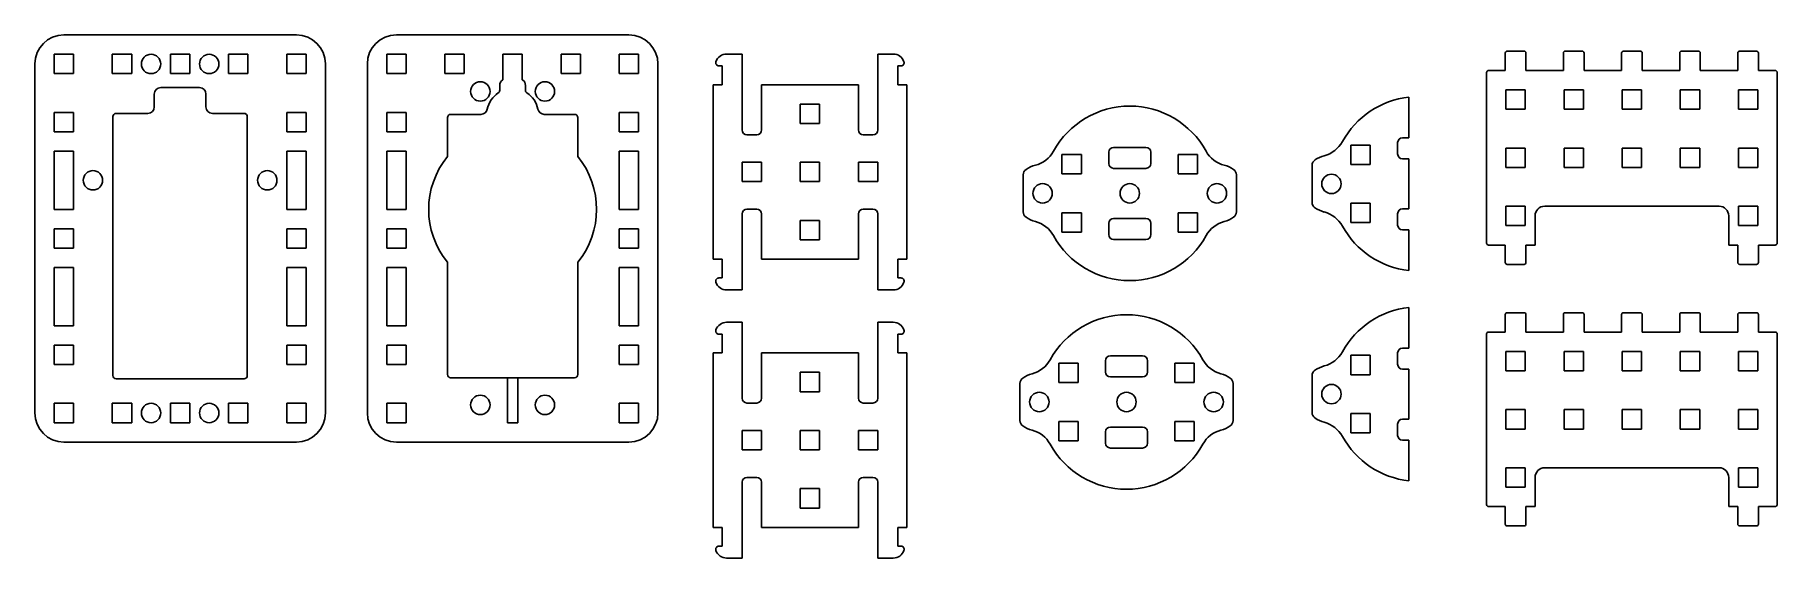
# Model space of a CAD drawing. Header units: millimetres. Extents: x 14 to 284, y 217 to 298.
import ezdxf

# ---------------------------------------------------------------- set-up
doc = ezdxf.new("R2010")
doc.units = ezdxf.units.MM
doc.layers.add('Default', color=7, linetype='Continuous')

# ---------------------------------------------------------------- blocks, each defined once
blk = doc.blocks.new('SE')
at = {"layer": 'Default', "color": 7, "linetype": 'Continuous'}
for p, q in [((17.19, 240.53), (17.19, 237.53)), ((20.19, 240.53), (17.19, 240.53)), ((20.19, 237.53), (20.19, 240.53)), ((17.19, 237.53), (20.19, 237.53))]:
    blk.add_line(p, q, dxfattribs=at)
blk = doc.blocks.new('SE1')
at = {"layer": 'Default', "color": 7, "linetype": 'Continuous'}
for p, q in [((17.19, 249.53), (17.19, 246.53)), ((20.19, 249.53), (17.19, 249.53)), ((20.19, 246.53), (20.19, 249.53)), ((17.19, 246.53), (20.19, 246.53))]:
    blk.add_line(p, q, dxfattribs=at)
blk = doc.blocks.new('SE2')
at = {"layer": 'Default', "color": 7, "linetype": 'Continuous'}
for p, q in [((17.19, 294.53), (17.19, 291.53)), ((20.19, 294.53), (17.19, 294.53)), ((20.19, 291.53), (20.19, 294.53)), ((17.19, 291.53), (20.19, 291.53))]:
    blk.add_line(p, q, dxfattribs=at)
blk = doc.blocks.new('SE3')
at = {"layer": 'Default', "color": 7, "linetype": 'Continuous'}
for p, q in [((53.19, 240.53), (53.19, 237.53)), ((56.19, 240.53), (53.19, 240.53)), ((56.19, 237.53), (56.19, 240.53)), ((53.19, 237.53), (56.19, 237.53))]:
    blk.add_line(p, q, dxfattribs=at)
blk = doc.blocks.new('SE4')
at = {"layer": 'Default', "color": 7, "linetype": 'Continuous'}
for p, q in [((53.19, 249.53), (53.19, 246.53)), ((56.19, 249.53), (53.19, 249.53)), ((56.19, 246.53), (56.19, 249.53)), ((53.19, 246.53), (56.19, 246.53))]:
    blk.add_line(p, q, dxfattribs=at)
blk = doc.blocks.new('SE5')
at = {"layer": 'Default', "color": 7, "linetype": 'Continuous'}
for p, q in [((53.19, 294.53), (53.19, 291.53)), ((56.19, 294.53), (53.19, 294.53)), ((56.19, 291.53), (56.19, 294.53)), ((53.19, 291.53), (56.19, 291.53))]:
    blk.add_line(p, q, dxfattribs=at)
blk = doc.blocks.new('SE6')
at = {"layer": 'Default', "color": 7, "linetype": 'Continuous'}
for p, q in [((44.19, 240.53), (44.19, 237.53)), ((47.19, 240.53), (44.19, 240.53)), ((47.19, 237.53), (47.19, 240.53)), ((44.19, 237.53), (47.19, 237.53))]:
    blk.add_line(p, q, dxfattribs=at)
blk = doc.blocks.new('SE7')
at = {"layer": 'Default', "color": 7, "linetype": 'Continuous'}
for p, q in [((44.19, 294.53), (44.19, 291.53)), ((47.19, 294.53), (44.19, 294.53)), ((47.19, 291.53), (47.19, 294.53)), ((44.19, 291.53), (47.19, 291.53))]:
    blk.add_line(p, q, dxfattribs=at)
blk = doc.blocks.new('SE8')
at = {"layer": 'Default', "color": 7, "linetype": 'Continuous'}
for p, q in [((17.19, 267.53), (17.19, 264.53)), ((20.19, 267.53), (17.19, 267.53)), ((20.19, 264.53), (20.19, 267.53)), ((17.19, 264.53), (20.19, 264.53))]:
    blk.add_line(p, q, dxfattribs=at)
blk = doc.blocks.new('SE9')
at = {"layer": 'Default', "color": 7, "linetype": 'Continuous'}
for p, q in [((17.19, 285.53), (17.19, 282.53)), ((20.19, 285.53), (17.19, 285.53)), ((20.19, 282.53), (20.19, 285.53)), ((17.19, 282.53), (20.19, 282.53))]:
    blk.add_line(p, q, dxfattribs=at)
blk = doc.blocks.new('SE10')
at = {"layer": 'Default', "color": 7, "linetype": 'Continuous'}
for p, q in [((53.19, 267.53), (53.19, 264.53)), ((56.19, 267.53), (53.19, 267.53)), ((56.19, 264.53), (56.19, 267.53)), ((53.19, 264.53), (56.19, 264.53))]:
    blk.add_line(p, q, dxfattribs=at)
blk = doc.blocks.new('SE11')
at = {"layer": 'Default', "color": 7, "linetype": 'Continuous'}
for p, q in [((53.19, 285.53), (53.19, 282.53)), ((56.19, 285.53), (53.19, 285.53)), ((56.19, 282.53), (56.19, 285.53)), ((53.19, 282.53), (56.19, 282.53))]:
    blk.add_line(p, q, dxfattribs=at)
blk = doc.blocks.new('SE12')
at = {"layer": 'Default', "color": 7, "linetype": 'Continuous'}
for p, q in [((35.19, 240.53), (35.19, 237.53)), ((38.19, 240.53), (35.19, 240.53)), ((38.19, 237.53), (38.19, 240.53)), ((35.19, 237.53), (38.19, 237.53))]:
    blk.add_line(p, q, dxfattribs=at)
blk = doc.blocks.new('SE13')
at = {"layer": 'Default', "color": 7, "linetype": 'Continuous'}
for p, q in [((35.19, 294.53), (35.19, 291.53)), ((38.19, 294.53), (35.19, 294.53)), ((38.19, 291.53), (38.19, 294.53)), ((35.19, 291.53), (38.19, 291.53))]:
    blk.add_line(p, q, dxfattribs=at)
blk = doc.blocks.new('SE14')
at = {"layer": 'Default', "color": 7, "linetype": 'Continuous'}
for p, q in [((26.19, 240.53), (26.19, 237.53)), ((29.19, 240.53), (26.19, 240.53)), ((29.19, 237.53), (29.19, 240.53)), ((26.19, 237.53), (29.19, 237.53))]:
    blk.add_line(p, q, dxfattribs=at)
blk = doc.blocks.new('SE15')
at = {"layer": 'Default', "color": 7, "linetype": 'Continuous'}
for p, q in [((26.19, 294.53), (26.19, 291.53)), ((29.19, 294.53), (26.19, 294.53)), ((29.19, 291.53), (29.19, 294.53)), ((26.19, 291.53), (29.19, 291.53))]:
    blk.add_line(p, q, dxfattribs=at)
blk = doc.blocks.new('SE16')
at = {"layer": 'Default', "color": 7, "linetype": 'Continuous'}
blk.add_line((20.19, 261.53), (17.19, 261.53), dxfattribs=at)
blk = doc.blocks.new('SE17')
at = {"layer": 'Default', "color": 7, "linetype": 'Continuous'}
for p, q in [((53.19, 261.53), (53.19, 252.53)), ((56.19, 252.53), (56.19, 261.53)), ((53.19, 252.53), (56.19, 252.53))]:
    blk.add_line(p, q, dxfattribs=at)
blk = doc.blocks.new('SE18')
at = {"layer": 'Default', "color": 7, "linetype": 'Continuous'}
blk.add_line((56.19, 261.53), (53.19, 261.53), dxfattribs=at)
blk = doc.blocks.new('SE19')
at = {"layer": 'Default', "color": 7, "linetype": 'Continuous'}
blk.add_line((20.19, 279.53), (17.19, 279.53), dxfattribs=at)
blk = doc.blocks.new('SE20')
at = {"layer": 'Default', "color": 7, "linetype": 'Continuous'}
blk.add_line((56.19, 279.53), (53.19, 279.53), dxfattribs=at)
blk = doc.blocks.new('SE21')
at = {"layer": 'Default', "color": 7, "linetype": 'Continuous'}
for p, q in [((68.68, 249.53), (68.68, 246.53)), ((71.68, 249.53), (68.68, 249.53)), ((71.68, 246.53), (71.68, 249.53)), ((68.68, 246.53), (71.68, 246.53))]:
    blk.add_line(p, q, dxfattribs=at)
blk = doc.blocks.new('SE22')
at = {"layer": 'Default', "color": 7, "linetype": 'Continuous'}
for p, q in [((68.68, 294.53), (68.68, 291.53)), ((71.68, 294.53), (68.68, 294.53)), ((71.68, 291.53), (71.68, 294.53)), ((68.68, 291.53), (71.68, 291.53))]:
    blk.add_line(p, q, dxfattribs=at)
blk = doc.blocks.new('SE23')
at = {"layer": 'Default', "color": 7, "linetype": 'Continuous'}
for p, q in [((104.68, 240.53), (104.68, 237.53)), ((107.68, 240.53), (104.68, 240.53)), ((107.68, 237.53), (107.68, 240.53)), ((104.68, 237.53), (107.68, 237.53))]:
    blk.add_line(p, q, dxfattribs=at)
blk = doc.blocks.new('SE24')
at = {"layer": 'Default', "color": 7, "linetype": 'Continuous'}
for p, q in [((104.68, 249.53), (104.68, 246.53)), ((107.68, 249.53), (104.68, 249.53)), ((107.68, 246.53), (107.68, 249.53)), ((104.68, 246.53), (107.68, 246.53))]:
    blk.add_line(p, q, dxfattribs=at)
blk = doc.blocks.new('SE25')
at = {"layer": 'Default', "color": 7, "linetype": 'Continuous'}
for p, q in [((104.68, 294.53), (104.68, 291.53)), ((107.68, 294.53), (104.68, 294.53)), ((107.68, 291.53), (107.68, 294.53)), ((104.68, 291.53), (107.68, 291.53))]:
    blk.add_line(p, q, dxfattribs=at)
blk = doc.blocks.new('SE26')
at = {"layer": 'Default', "color": 7, "linetype": 'Continuous'}
for p, q in [((95.68, 294.53), (95.68, 291.53)), ((98.68, 294.53), (95.68, 294.53)), ((98.68, 291.53), (98.68, 294.53)), ((95.68, 291.53), (98.68, 291.53))]:
    blk.add_line(p, q, dxfattribs=at)
blk = doc.blocks.new('SE27')
at = {"layer": 'Default', "color": 7, "linetype": 'Continuous'}
for p, q in [((68.68, 267.53), (68.68, 264.53)), ((71.68, 267.53), (68.68, 267.53)), ((71.68, 264.53), (71.68, 267.53)), ((68.68, 264.53), (71.68, 264.53))]:
    blk.add_line(p, q, dxfattribs=at)
blk = doc.blocks.new('SE28')
at = {"layer": 'Default', "color": 7, "linetype": 'Continuous'}
for p, q in [((68.68, 285.53), (68.68, 282.53)), ((71.68, 285.53), (68.68, 285.53)), ((71.68, 282.53), (71.68, 285.53)), ((68.68, 282.53), (71.68, 282.53))]:
    blk.add_line(p, q, dxfattribs=at)
blk = doc.blocks.new('SE29')
at = {"layer": 'Default', "color": 7, "linetype": 'Continuous'}
for p, q in [((104.68, 267.53), (104.68, 264.53)), ((107.68, 267.53), (104.68, 267.53)), ((107.68, 264.53), (107.68, 267.53)), ((104.68, 264.53), (107.68, 264.53))]:
    blk.add_line(p, q, dxfattribs=at)
blk = doc.blocks.new('SE30')
at = {"layer": 'Default', "color": 7, "linetype": 'Continuous'}
for p, q in [((104.68, 285.53), (104.68, 282.53)), ((107.68, 285.53), (104.68, 285.53)), ((107.68, 282.53), (107.68, 285.53)), ((104.68, 282.53), (107.68, 282.53))]:
    blk.add_line(p, q, dxfattribs=at)
blk = doc.blocks.new('SE31')
at = {"layer": 'Default', "color": 7, "linetype": 'Continuous'}
for p, q in [((77.68, 294.53), (77.68, 291.53)), ((80.68, 294.53), (77.68, 294.53)), ((80.68, 291.53), (80.68, 294.53)), ((77.68, 291.53), (80.68, 291.53))]:
    blk.add_line(p, q, dxfattribs=at)
blk = doc.blocks.new('SE32')
at = {"layer": 'Default', "color": 7, "linetype": 'Continuous'}
for p, q in [((86.68, 294.53), (86.68, 290.56)), ((89.68, 294.53), (86.68, 294.53)), ((89.68, 290.56), (89.68, 294.53))]:
    blk.add_line(p, q, dxfattribs=at)
blk = doc.blocks.new('SE33')
at = {"layer": 'Default', "color": 7, "linetype": 'Continuous'}
for p, q in [((68.68, 240.53), (68.68, 237.53)), ((71.68, 240.53), (68.68, 240.53)), ((71.68, 237.53), (71.68, 240.53)), ((68.68, 237.53), (71.68, 237.53))]:
    blk.add_line(p, q, dxfattribs=at)
blk = doc.blocks.new('SE34')
at = {"layer": 'Default', "color": 7, "linetype": 'Continuous'}
blk.add_line((71.68, 279.53), (68.68, 279.53), dxfattribs=at)
blk = doc.blocks.new('SE35')
at = {"layer": 'Default', "color": 7, "linetype": 'Continuous'}
blk.add_line((107.68, 279.53), (104.68, 279.53), dxfattribs=at)
blk = doc.blocks.new('SE36')
at = {"layer": 'Default', "color": 7, "linetype": 'Continuous'}
for p, q in [((68.68, 261.53), (68.68, 252.53)), ((71.68, 252.53), (71.68, 261.53)), ((68.68, 252.53), (71.68, 252.53))]:
    blk.add_line(p, q, dxfattribs=at)
blk = doc.blocks.new('SE37')
at = {"layer": 'Default', "color": 7, "linetype": 'Continuous'}
blk.add_line((71.68, 261.53), (68.68, 261.53), dxfattribs=at)
blk = doc.blocks.new('SE38')
at = {"layer": 'Default', "color": 7, "linetype": 'Continuous'}
for p, q in [((104.68, 261.53), (104.68, 252.53)), ((107.68, 252.53), (107.68, 261.53)), ((104.68, 252.53), (107.68, 252.53))]:
    blk.add_line(p, q, dxfattribs=at)
blk = doc.blocks.new('SE39')
at = {"layer": 'Default', "color": 7, "linetype": 'Continuous'}
blk.add_line((107.68, 261.53), (104.68, 261.53), dxfattribs=at)
blk = doc.blocks.new('SE40')
at = {"layer": 'Default', "color": 7, "linetype": 'Continuous'}
for p, q in [((242, 289.02), (242, 286.02)), ((245, 289.02), (242, 289.02)), ((245, 286.02), (245, 289.02)), ((242, 286.02), (245, 286.02))]:
    blk.add_line(p, q, dxfattribs=at)
blk = doc.blocks.new('SE41')
at = {"layer": 'Default', "color": 7, "linetype": 'Continuous'}
for p, q in [((251, 289.02), (251, 286.02)), ((254, 289.02), (251, 289.02)), ((254, 286.02), (254, 289.02)), ((251, 286.02), (254, 286.02))]:
    blk.add_line(p, q, dxfattribs=at)
blk = doc.blocks.new('SE42')
at = {"layer": 'Default', "color": 7, "linetype": 'Continuous'}
for p, q in [((260, 289.02), (260, 286.02)), ((263, 289.02), (260, 289.02)), ((263, 286.02), (263, 289.02)), ((260, 286.02), (263, 286.02))]:
    blk.add_line(p, q, dxfattribs=at)
blk = doc.blocks.new('SE43')
at = {"layer": 'Default', "color": 7, "linetype": 'Continuous'}
for p, q in [((242, 271.02), (242, 268.02)), ((245, 271.02), (242, 271.02)), ((245, 268.02), (245, 271.02)), ((242, 268.02), (245, 268.02))]:
    blk.add_line(p, q, dxfattribs=at)
blk = doc.blocks.new('SE44')
at = {"layer": 'Default', "color": 7, "linetype": 'Continuous'}
for p, q in [((242, 280.02), (242, 277.02)), ((245, 280.02), (242, 280.02)), ((245, 277.02), (245, 280.02)), ((242, 277.02), (245, 277.02))]:
    blk.add_line(p, q, dxfattribs=at)
blk = doc.blocks.new('SE45')
at = {"layer": 'Default', "color": 7, "linetype": 'Continuous'}
for p, q in [((251, 280.02), (251, 277.02)), ((254, 280.02), (251, 280.02)), ((254, 277.02), (254, 280.02)), ((251, 277.02), (254, 277.02))]:
    blk.add_line(p, q, dxfattribs=at)
blk = doc.blocks.new('SE46')
at = {"layer": 'Default', "color": 7, "linetype": 'Continuous'}
for p, q in [((260, 280.02), (260, 277.02)), ((263, 280.02), (260, 280.02)), ((263, 277.02), (263, 280.02)), ((260, 277.02), (263, 277.02))]:
    blk.add_line(p, q, dxfattribs=at)
blk = doc.blocks.new('SE47')
at = {"layer": 'Default', "color": 7, "linetype": 'Continuous'}
for p, q in [((278, 289.02), (278, 286.02)), ((281, 289.02), (278, 289.02)), ((281, 286.02), (281, 289.02)), ((278, 286.02), (281, 286.02))]:
    blk.add_line(p, q, dxfattribs=at)
blk = doc.blocks.new('SE48')
at = {"layer": 'Default', "color": 7, "linetype": 'Continuous'}
for p, q in [((278, 271.02), (278, 268.02)), ((281, 271.02), (278, 271.02)), ((281, 268.02), (281, 271.02)), ((278, 268.02), (281, 268.02))]:
    blk.add_line(p, q, dxfattribs=at)
blk = doc.blocks.new('SE49')
at = {"layer": 'Default', "color": 7, "linetype": 'Continuous'}
for p, q in [((278, 280.02), (278, 277.02)), ((281, 280.02), (278, 280.02)), ((281, 277.02), (281, 280.02)), ((278, 277.02), (281, 277.02))]:
    blk.add_line(p, q, dxfattribs=at)
blk = doc.blocks.new('SE50')
at = {"layer": 'Default', "color": 7, "linetype": 'Continuous'}
for p, q in [((269, 289.02), (269, 286.02)), ((272, 289.02), (269, 289.02)), ((272, 286.02), (272, 289.02)), ((269, 286.02), (272, 286.02))]:
    blk.add_line(p, q, dxfattribs=at)
blk = doc.blocks.new('SE51')
at = {"layer": 'Default', "color": 7, "linetype": 'Continuous'}
for p, q in [((269, 280.02), (269, 277.02)), ((272, 280.02), (269, 280.02)), ((272, 277.02), (272, 280.02)), ((269, 277.02), (272, 277.02))]:
    blk.add_line(p, q, dxfattribs=at)
blk = doc.blocks.new('SE52')
at = {"layer": 'Default', "color": 7, "linetype": 'Continuous'}
for p, q in [((132.72, 286.82), (132.72, 283.82)), ((135.72, 286.82), (132.72, 286.82)), ((135.72, 283.82), (135.72, 286.82)), ((132.72, 283.82), (135.72, 283.82))]:
    blk.add_line(p, q, dxfattribs=at)
blk = doc.blocks.new('SE53')
at = {"layer": 'Default', "color": 7, "linetype": 'Continuous'}
for p, q in [((123.72, 277.82), (123.72, 274.82)), ((126.72, 277.82), (123.72, 277.82)), ((126.72, 274.82), (126.72, 277.82)), ((123.72, 274.82), (126.72, 274.82))]:
    blk.add_line(p, q, dxfattribs=at)
blk = doc.blocks.new('SE54')
at = {"layer": 'Default', "color": 7, "linetype": 'Continuous'}
for p, q in [((132.72, 277.82), (132.72, 274.82)), ((135.72, 277.82), (132.72, 277.82)), ((135.72, 274.82), (135.72, 277.82)), ((132.72, 274.82), (135.72, 274.82))]:
    blk.add_line(p, q, dxfattribs=at)
blk = doc.blocks.new('SE55')
at = {"layer": 'Default', "color": 7, "linetype": 'Continuous'}
for p, q in [((132.72, 268.82), (132.72, 265.82)), ((135.72, 268.82), (132.72, 268.82)), ((135.72, 265.82), (135.72, 268.82)), ((132.72, 265.82), (135.72, 265.82))]:
    blk.add_line(p, q, dxfattribs=at)
blk = doc.blocks.new('SE56')
at = {"layer": 'Default', "color": 7, "linetype": 'Continuous'}
for p, q in [((141.72, 277.82), (141.72, 274.82)), ((144.72, 277.82), (141.72, 277.82)), ((144.72, 274.82), (144.72, 277.82)), ((141.72, 274.82), (144.72, 274.82))]:
    blk.add_line(p, q, dxfattribs=at)
blk = doc.blocks.new('SE57')
at = {"layer": 'Default', "color": 7, "linetype": 'Continuous'}
for p, q in [((242, 248.55), (242, 245.55)), ((245, 248.55), (242, 248.55)), ((245, 245.55), (245, 248.55)), ((242, 245.55), (245, 245.55))]:
    blk.add_line(p, q, dxfattribs=at)
blk = doc.blocks.new('SE58')
at = {"layer": 'Default', "color": 7, "linetype": 'Continuous'}
for p, q in [((251, 248.55), (251, 245.55)), ((254, 248.55), (251, 248.55)), ((254, 245.55), (254, 248.55)), ((251, 245.55), (254, 245.55))]:
    blk.add_line(p, q, dxfattribs=at)
blk = doc.blocks.new('SE59')
at = {"layer": 'Default', "color": 7, "linetype": 'Continuous'}
for p, q in [((260, 248.55), (260, 245.55)), ((263, 248.55), (260, 248.55)), ((263, 245.55), (263, 248.55)), ((260, 245.55), (263, 245.55))]:
    blk.add_line(p, q, dxfattribs=at)
blk = doc.blocks.new('SE60')
at = {"layer": 'Default', "color": 7, "linetype": 'Continuous'}
for p, q in [((242, 230.55), (242, 227.55)), ((245, 230.55), (242, 230.55)), ((245, 227.55), (245, 230.55)), ((242, 227.55), (245, 227.55))]:
    blk.add_line(p, q, dxfattribs=at)
blk = doc.blocks.new('SE61')
at = {"layer": 'Default', "color": 7, "linetype": 'Continuous'}
for p, q in [((242, 239.55), (242, 236.55)), ((245, 239.55), (242, 239.55)), ((245, 236.55), (245, 239.55)), ((242, 236.55), (245, 236.55))]:
    blk.add_line(p, q, dxfattribs=at)
blk = doc.blocks.new('SE62')
at = {"layer": 'Default', "color": 7, "linetype": 'Continuous'}
for p, q in [((251, 239.55), (251, 236.55)), ((254, 239.55), (251, 239.55)), ((254, 236.55), (254, 239.55)), ((251, 236.55), (254, 236.55))]:
    blk.add_line(p, q, dxfattribs=at)
blk = doc.blocks.new('SE63')
at = {"layer": 'Default', "color": 7, "linetype": 'Continuous'}
for p, q in [((260, 239.55), (260, 236.55)), ((263, 239.55), (260, 239.55)), ((263, 236.55), (263, 239.55)), ((260, 236.55), (263, 236.55))]:
    blk.add_line(p, q, dxfattribs=at)
blk = doc.blocks.new('SE64')
at = {"layer": 'Default', "color": 7, "linetype": 'Continuous'}
for p, q in [((278, 248.55), (278, 245.55)), ((281, 248.55), (278, 248.55)), ((281, 245.55), (281, 248.55)), ((278, 245.55), (281, 245.55))]:
    blk.add_line(p, q, dxfattribs=at)
blk = doc.blocks.new('SE65')
at = {"layer": 'Default', "color": 7, "linetype": 'Continuous'}
for p, q in [((278, 230.55), (278, 227.55)), ((281, 230.55), (278, 230.55)), ((281, 227.55), (281, 230.55)), ((278, 227.55), (281, 227.55))]:
    blk.add_line(p, q, dxfattribs=at)
blk = doc.blocks.new('SE66')
at = {"layer": 'Default', "color": 7, "linetype": 'Continuous'}
for p, q in [((278, 239.55), (278, 236.55)), ((281, 239.55), (278, 239.55)), ((281, 236.55), (281, 239.55)), ((278, 236.55), (281, 236.55))]:
    blk.add_line(p, q, dxfattribs=at)
blk = doc.blocks.new('SE67')
at = {"layer": 'Default', "color": 7, "linetype": 'Continuous'}
for p, q in [((269, 248.55), (269, 245.55)), ((272, 248.55), (269, 248.55)), ((272, 245.55), (272, 248.55)), ((269, 245.55), (272, 245.55))]:
    blk.add_line(p, q, dxfattribs=at)
blk = doc.blocks.new('SE68')
at = {"layer": 'Default', "color": 7, "linetype": 'Continuous'}
for p, q in [((269, 239.55), (269, 236.55)), ((272, 239.55), (269, 239.55)), ((272, 236.55), (272, 239.55)), ((269, 236.55), (272, 236.55))]:
    blk.add_line(p, q, dxfattribs=at)
blk = doc.blocks.new('SE69')
at = {"layer": 'Default', "color": 7, "linetype": 'Continuous'}
for p, q in [((132.72, 245.32), (132.72, 242.32)), ((135.72, 245.32), (132.72, 245.32)), ((135.72, 242.32), (135.72, 245.32)), ((132.72, 242.32), (135.72, 242.32))]:
    blk.add_line(p, q, dxfattribs=at)
blk = doc.blocks.new('SE70')
at = {"layer": 'Default', "color": 7, "linetype": 'Continuous'}
for p, q in [((123.72, 236.32), (123.72, 233.32)), ((126.72, 236.32), (123.72, 236.32)), ((126.72, 233.32), (126.72, 236.32)), ((123.72, 233.32), (126.72, 233.32))]:
    blk.add_line(p, q, dxfattribs=at)
blk = doc.blocks.new('SE71')
at = {"layer": 'Default', "color": 7, "linetype": 'Continuous'}
for p, q in [((132.72, 236.32), (132.72, 233.32)), ((135.72, 236.32), (132.72, 236.32)), ((135.72, 233.32), (135.72, 236.32)), ((132.72, 233.32), (135.72, 233.32))]:
    blk.add_line(p, q, dxfattribs=at)
blk = doc.blocks.new('SE72')
at = {"layer": 'Default', "color": 7, "linetype": 'Continuous'}
for p, q in [((132.72, 227.32), (132.72, 224.32)), ((135.72, 227.32), (132.72, 227.32)), ((135.72, 224.32), (135.72, 227.32)), ((132.72, 224.32), (135.72, 224.32))]:
    blk.add_line(p, q, dxfattribs=at)
blk = doc.blocks.new('SE73')
at = {"layer": 'Default', "color": 7, "linetype": 'Continuous'}
for p, q in [((141.72, 236.32), (141.72, 233.32)), ((144.72, 236.32), (141.72, 236.32)), ((144.72, 233.32), (144.72, 236.32)), ((141.72, 233.32), (144.72, 233.32))]:
    blk.add_line(p, q, dxfattribs=at)
blk = doc.blocks.new('SE75')
at = {"layer": 'Default', "color": 7, "linetype": 'Continuous'}
for p, q in [((191.25, 279.01), (191.25, 276.01)), ((194.25, 279.01), (191.25, 279.01)), ((194.25, 276.01), (194.25, 279.01)), ((191.25, 276.01), (194.25, 276.01))]:
    blk.add_line(p, q, dxfattribs=at)
blk = doc.blocks.new('SE76')
at = {"layer": 'Default', "color": 7, "linetype": 'Continuous'}
for p, q in [((191.25, 270.01), (191.25, 267.01)), ((194.25, 270.01), (191.25, 270.01)), ((194.25, 267.01), (194.25, 270.01)), ((191.25, 267.01), (194.25, 267.01))]:
    blk.add_line(p, q, dxfattribs=at)
blk = doc.blocks.new('SE77')
at = {"layer": 'Default', "color": 7, "linetype": 'Continuous'}
for p, q in [((173.25, 279.01), (173.25, 276.01)), ((176.25, 279.01), (173.25, 279.01)), ((176.25, 276.01), (176.25, 279.01)), ((173.25, 276.01), (176.25, 276.01))]:
    blk.add_line(p, q, dxfattribs=at)
blk = doc.blocks.new('SE78')
at = {"layer": 'Default', "color": 7, "linetype": 'Continuous'}
for p, q in [((173.25, 270.01), (173.25, 267.01)), ((176.25, 270.01), (173.25, 270.01)), ((176.25, 267.01), (176.25, 270.01)), ((173.25, 267.01), (176.25, 267.01))]:
    blk.add_line(p, q, dxfattribs=at)
blk = doc.blocks.new('SE74')
at = {"layer": 'Default', "color": 7, "linetype": 'Continuous'}
for p, q in [((180.5, 277.63), (180.5, 279.38)), ((181.25, 280.13), (186.25, 280.13)), ((187, 279.38), (187, 277.63)), ((186.25, 276.88), (181.25, 276.88)), ((180.5, 268.38), (180.5, 266.63)), ((186.25, 269.13), (181.25, 269.13)), ((187, 266.63), (187, 268.38)), ((181.25, 265.88), (186.25, 265.88))]:
    blk.add_line(p, q, dxfattribs=at)
for centre in [(170.25, 273.01), (183.75, 273.01), (197.25, 273.01)]:
    blk.add_circle(centre, 1.5, dxfattribs=at)
for centre, radius, start, end in [((183.75, 273.01), 13.5, 28.955, 151.045), ((168, 281.72), 4.5, 284.4775, 331.045), ((181.25, 279.38), 0.75, 90, 180), ((186.25, 279.38), 0.75, 0, 90), ((199.5, 281.72), 4.5, 208.955, 255.5225), ((170.25, 273.01), 4.5, 104.4775, 124.8499), ((181.25, 277.63), 0.75, 180, 270), ((186.25, 277.63), 0.75, 270, 0), ((197.25, 273.01), 4.5, 55.1501, 75.5225), ((170.25, 273.01), 4.5, 235.1501, 255.5225), ((168, 264.29), 4.5, 28.955, 75.5225), ((181.25, 268.38), 0.75, 90, 180), ((186.25, 268.38), 0.75, 0, 90), ((199.5, 264.29), 4.5, 104.4775, 151.045), ((197.25, 273.01), 4.5, 284.4775, 304.8499), ((183.75, 273.01), 13.5, 208.955, 331.045), ((181.25, 266.63), 0.75, 180, 270), ((186.25, 266.63), 0.75, 270, 0)]:
    blk.add_arc(centre, radius, start, end, dxfattribs=at)
at = {"layer": 'Default'}
for name in ['SE77', 'SE75', 'SE78', 'SE76']:
    blk.add_blockref(name, (0, 0), dxfattribs=at)
blk = doc.blocks.new('SE80')
at = {"layer": 'Default', "color": 7, "linetype": 'Continuous'}
for p, q in [((190.74, 246.73), (190.74, 243.73)), ((193.74, 246.73), (190.74, 246.73)), ((193.74, 243.73), (193.74, 246.73)), ((190.74, 243.73), (193.74, 243.73))]:
    blk.add_line(p, q, dxfattribs=at)
blk = doc.blocks.new('SE81')
at = {"layer": 'Default', "color": 7, "linetype": 'Continuous'}
for p, q in [((190.74, 237.73), (190.74, 234.73)), ((193.74, 237.73), (190.74, 237.73)), ((193.74, 234.73), (193.74, 237.73)), ((190.74, 234.73), (193.74, 234.73))]:
    blk.add_line(p, q, dxfattribs=at)
blk = doc.blocks.new('SE82')
at = {"layer": 'Default', "color": 7, "linetype": 'Continuous'}
for p, q in [((172.74, 246.73), (172.74, 243.73)), ((175.74, 246.73), (172.74, 246.73)), ((175.74, 243.73), (175.74, 246.73)), ((172.74, 243.73), (175.74, 243.73))]:
    blk.add_line(p, q, dxfattribs=at)
blk = doc.blocks.new('SE83')
at = {"layer": 'Default', "color": 7, "linetype": 'Continuous'}
for p, q in [((172.74, 237.73), (172.74, 234.73)), ((175.74, 237.73), (172.74, 237.73)), ((175.74, 234.73), (175.74, 237.73)), ((172.74, 234.73), (175.74, 234.73))]:
    blk.add_line(p, q, dxfattribs=at)
blk = doc.blocks.new('SE79')
at = {"layer": 'Default', "color": 7, "linetype": 'Continuous'}
for p, q in [((179.99, 245.36), (179.99, 247.11)), ((180.74, 247.86), (185.74, 247.86)), ((186.49, 247.11), (186.49, 245.36)), ((185.74, 244.61), (180.74, 244.61)), ((179.99, 236.11), (179.99, 234.36)), ((185.74, 236.86), (180.74, 236.86)), ((186.49, 234.36), (186.49, 236.11)), ((180.74, 233.61), (185.74, 233.61))]:
    blk.add_line(p, q, dxfattribs=at)
for centre in [(169.74, 240.73), (183.24, 240.73), (196.74, 240.73)]:
    blk.add_circle(centre, 1.5, dxfattribs=at)
for centre, radius, start, end in [((183.24, 240.73), 13.5, 28.955, 151.045), ((167.49, 249.45), 4.5, 284.4775, 331.045), ((180.74, 247.11), 0.75, 90, 180), ((185.74, 247.11), 0.75, 0, 90), ((198.99, 249.45), 4.5, 208.955, 255.5225), ((169.74, 240.73), 4.5, 104.4775, 124.8499), ((180.74, 245.36), 0.75, 180, 270), ((185.74, 245.36), 0.75, 270, 0), ((196.74, 240.73), 4.5, 55.1501, 75.5225), ((169.74, 240.73), 4.5, 235.1501, 255.5225), ((167.49, 232.02), 4.5, 28.955, 75.5225), ((180.74, 236.11), 0.75, 90, 180), ((185.74, 236.11), 0.75, 0, 90), ((198.99, 232.02), 4.5, 104.4775, 151.045), ((196.74, 240.73), 4.5, 284.4775, 304.8499), ((183.24, 240.73), 13.5, 208.955, 331.045), ((180.74, 234.36), 0.75, 180, 270), ((185.74, 234.36), 0.75, 270, 0)]:
    blk.add_arc(centre, radius, start, end, dxfattribs=at)
at = {"layer": 'Default'}
for name in ['SE82', 'SE80', 'SE83', 'SE81']:
    blk.add_blockref(name, (0, 0), dxfattribs=at)
blk = doc.blocks.new('SE84')
at = {"layer": 'Default', "color": 7, "linetype": 'Continuous'}
for p, q in [((217.98, 280.48), (217.98, 277.48)), ((220.98, 280.48), (217.98, 280.48)), ((220.98, 277.48), (220.98, 280.48)), ((217.98, 277.48), (220.98, 277.48))]:
    blk.add_line(p, q, dxfattribs=at)
blk = doc.blocks.new('SE85')
at = {"layer": 'Default', "color": 7, "linetype": 'Continuous'}
for p, q in [((217.98, 271.48), (217.98, 268.48)), ((220.98, 271.48), (217.98, 271.48)), ((220.98, 268.48), (220.98, 271.48)), ((217.98, 268.48), (220.98, 268.48))]:
    blk.add_line(p, q, dxfattribs=at)
blk = doc.blocks.new('SE86')
at = {"layer": 'Default', "color": 7, "linetype": 'Continuous'}
for p, q in [((217.98, 247.95), (217.98, 244.95)), ((220.98, 247.95), (217.98, 247.95)), ((220.98, 244.95), (220.98, 247.95)), ((217.98, 244.95), (220.98, 244.95))]:
    blk.add_line(p, q, dxfattribs=at)
blk = doc.blocks.new('SE87')
at = {"layer": 'Default', "color": 7, "linetype": 'Continuous'}
for p, q in [((217.98, 238.95), (217.98, 235.95)), ((220.98, 238.95), (217.98, 238.95)), ((220.98, 235.95), (220.98, 238.95)), ((217.98, 235.95), (220.98, 235.95))]:
    blk.add_line(p, q, dxfattribs=at)

msp = doc.modelspace()

# ---------------------------------------------------------------- linework, layer by layer
at = {"layer": 'Default', "color": 7, "linetype": 'Continuous'}
for p, q in [((18.69, 297.53), (54.69, 297.53)), ((70.18, 297.53), (106.18, 297.53)), ((123.72, 294.57), (121.32, 294.57)), ((123.72, 282.82), (123.72, 294.57)), ((144.72, 294.57), (147.12, 294.57)), ((144.72, 282.82), (144.72, 294.57)), ((241.9, 294.72), (241.9, 292.02)), ((242.2, 295.02), (244.8, 295.02)), ((245.1, 292.02), (245.1, 294.72)), ((250.9, 294.72), (250.9, 292.02)), ((251.2, 295.02), (253.8, 295.02)), ((254.1, 292.02), (254.1, 294.72)), ((259.9, 294.72), (259.9, 292.02)), ((260.2, 295.02), (262.8, 295.02)), ((263.1, 292.02), (263.1, 294.72)), ((268.9, 294.72), (268.9, 292.02)), ((269.2, 295.02), (271.8, 295.02)), ((272.1, 292.02), (272.1, 294.72)), ((277.9, 294.72), (277.9, 292.02)), ((278.2, 295.02), (280.8, 295.02)), ((281.1, 292.02), (281.1, 294.72)), ((14.19, 239.03), (14.19, 293.03)), ((59.19, 239.03), (59.19, 293.03)), ((65.68, 239.03), (65.68, 293.03)), ((110.68, 239.03), (110.68, 293.03)), ((120.13, 292.72), (120.62, 292.72)), ((120.62, 289.82), (120.62, 292.72)), ((148.31, 292.72), (147.82, 292.72)), ((147.82, 289.82), (147.82, 292.72)), ((239, 291.72), (239, 265.32)), ((239.3, 292.02), (241.9, 292.02)), ((245.1, 292.02), (250.9, 292.02)), ((254.1, 292.02), (259.9, 292.02)), ((263.1, 292.02), (268.9, 292.02)), ((272.1, 292.02), (277.9, 292.02)), ((281.1, 292.02), (283.7, 292.02)), ((284, 291.72), (284, 265.32)), ((33.69, 289.38), (39.69, 289.38)), ((86.18, 288.97), (86.18, 289.7)), ((86.18, 289.23), (86.18, 288.97)), ((90.18, 288.97), (90.18, 289.7)), ((90.18, 289.23), (90.18, 288.97)), ((120.62, 289.82), (119.22, 289.82)), ((119.22, 262.82), (119.22, 289.82)), ((141.72, 289.82), (126.72, 289.82)), ((126.72, 282.82), (126.72, 289.82)), ((141.72, 282.82), (141.72, 289.82)), ((147.82, 289.82), (149.22, 289.82)), ((149.22, 262.82), (149.22, 289.82)), ((32.69, 286.38), (32.69, 288.38)), ((40.69, 286.38), (40.69, 288.38)), ((226.98, 287.9), (226.98, 281.61)), ((26.29, 284.88), (26.29, 244.83)), ((31.69, 285.38), (26.79, 285.38)), ((46.59, 285.38), (41.69, 285.38)), ((47.09, 244.83), (47.09, 284.88)), ((78.08, 284.73), (78.08, 278.72)), ((83.28, 285.23), (78.58, 285.23)), ((97.78, 285.23), (93.08, 285.23)), ((98.28, 278.71), (98.28, 284.73)), ((125.97, 282.07), (124.47, 282.07)), ((143.97, 282.07), (142.47, 282.07)), ((225.23, 279.11), (225.23, 280.86)), ((225.98, 281.61), (226.98, 281.61)), ((17.19, 279.53), (17.19, 270.53)), ((20.19, 270.53), (20.19, 279.53)), ((53.19, 279.53), (53.19, 270.53)), ((56.19, 270.53), (56.19, 279.53)), ((68.68, 279.53), (68.68, 270.53)), ((71.68, 270.53), (71.68, 279.53)), ((104.68, 279.53), (104.68, 270.53)), ((107.68, 270.53), (107.68, 279.53)), ((226.98, 278.36), (225.98, 278.36)), ((226.98, 278.36), (226.98, 270.61)), ((167.25, 275.88), (167.25, 270.14)), ((200.25, 275.88), (200.25, 270.14)), ((211.98, 277.35), (211.98, 271.61)), ((17.19, 270.53), (20.19, 270.53)), ((53.19, 270.53), (56.19, 270.53)), ((68.68, 270.53), (71.68, 270.53)), ((104.68, 270.53), (107.68, 270.53)), ((123.72, 258.07), (123.72, 269.82)), ((124.47, 270.57), (125.97, 270.57)), ((126.72, 269.82), (126.72, 262.82)), ((141.72, 262.82), (141.72, 269.82)), ((142.47, 270.57), (143.97, 270.57)), ((144.72, 269.82), (144.72, 258.07)), ((225.23, 269.86), (225.23, 268.11)), ((226.98, 270.61), (225.98, 270.61)), ((248, 271.02), (275, 271.02)), ((225.98, 267.36), (226.98, 267.36)), ((226.98, 267.36), (226.98, 261.06)), ((246.5, 269.52), (246.5, 265.02)), ((276.5, 269.52), (276.5, 265.02)), ((239.3, 265.02), (241.9, 265.02)), ((241.9, 262.32), (241.9, 265.02)), ((245.1, 265.02), (245.1, 262.32)), ((245.1, 265.02), (246.5, 265.02)), ((276.5, 265.02), (277.9, 265.02)), ((277.9, 262.32), (277.9, 265.02)), ((281.1, 265.02), (281.1, 262.32)), ((281.1, 265.02), (283.7, 265.02)), ((78.08, 262.35), (78.08, 244.98)), ((98.28, 244.98), (98.28, 262.35)), ((120.62, 262.82), (119.22, 262.82)), ((120.62, 262.82), (120.62, 259.92)), ((141.72, 262.82), (126.72, 262.82)), ((147.82, 262.82), (147.82, 259.92)), ((147.82, 262.82), (149.22, 262.82)), ((242.2, 262.02), (244.8, 262.02)), ((278.2, 262.02), (280.8, 262.02)), ((17.19, 261.53), (17.19, 252.53)), ((20.19, 252.53), (20.19, 261.53)), ((120.13, 259.92), (120.62, 259.92)), ((148.31, 259.92), (147.82, 259.92)), ((123.72, 258.07), (121.32, 258.07)), ((144.72, 258.07), (147.12, 258.07)), ((226.98, 255.36), (226.98, 249.07)), ((241.9, 254.25), (241.9, 251.55)), ((242.2, 254.55), (244.8, 254.55)), ((245.1, 251.55), (245.1, 254.25)), ((250.9, 254.25), (250.9, 251.55)), ((251.2, 254.55), (253.8, 254.55)), ((254.1, 251.55), (254.1, 254.25)), ((259.9, 254.25), (259.9, 251.55)), ((260.2, 254.55), (262.8, 254.55)), ((263.1, 251.55), (263.1, 254.25)), ((268.9, 254.25), (268.9, 251.55)), ((269.2, 254.55), (271.8, 254.55)), ((272.1, 251.55), (272.1, 254.25)), ((277.9, 254.25), (277.9, 251.55)), ((278.2, 254.55), (280.8, 254.55)), ((281.1, 251.55), (281.1, 254.25)), ((17.19, 252.53), (20.19, 252.53)), ((120.13, 251.22), (120.62, 251.22)), ((120.62, 248.32), (120.62, 251.22)), ((123.72, 253.07), (121.32, 253.07)), ((123.72, 241.32), (123.72, 253.07)), ((144.72, 253.07), (147.12, 253.07)), ((144.72, 241.32), (144.72, 253.07)), ((148.31, 251.22), (147.82, 251.22)), ((147.82, 248.32), (147.82, 251.22)), ((239, 251.25), (239, 224.85)), ((239.3, 251.55), (241.9, 251.55)), ((245.1, 251.55), (250.9, 251.55)), ((254.1, 251.55), (259.9, 251.55)), ((263.1, 251.55), (268.9, 251.55)), ((272.1, 251.55), (277.9, 251.55)), ((281.1, 251.55), (283.7, 251.55)), ((284, 251.25), (284, 224.85)), ((120.62, 248.32), (119.22, 248.32)), ((119.22, 221.32), (119.22, 248.32)), ((141.72, 248.32), (126.72, 248.32)), ((126.72, 241.32), (126.72, 248.32)), ((141.72, 241.32), (141.72, 248.32)), ((147.82, 248.32), (149.22, 248.32)), ((149.22, 221.32), (149.22, 248.32)), ((225.23, 246.57), (225.23, 248.32)), ((225.98, 249.07), (226.98, 249.07)), ((226.98, 245.82), (225.98, 245.82)), ((226.98, 245.82), (226.98, 238.07)), ((26.79, 244.33), (46.59, 244.33)), ((78.58, 244.48), (97.78, 244.48)), ((87.38, 244.48), (87.38, 237.53)), ((88.98, 244.48), (88.98, 237.53)), ((166.74, 243.6), (166.74, 237.86)), ((199.74, 243.6), (199.74, 237.86)), ((211.98, 244.82), (211.98, 239.08)), ((125.97, 240.57), (124.47, 240.57)), ((143.97, 240.57), (142.47, 240.57)), ((87.38, 237.53), (88.98, 237.53)), ((226.98, 238.07), (225.98, 238.07)), ((225.23, 237.32), (225.23, 235.57)), ((225.98, 234.82), (226.98, 234.82)), ((226.98, 234.82), (226.98, 228.53)), ((18.69, 234.53), (54.69, 234.53)), ((70.18, 234.53), (106.18, 234.53)), ((248, 230.55), (275, 230.55)), ((123.72, 216.57), (123.72, 228.32)), ((124.47, 229.07), (125.97, 229.07)), ((126.72, 228.32), (126.72, 221.32)), ((141.72, 221.32), (141.72, 228.32)), ((142.47, 229.07), (143.97, 229.07)), ((144.72, 228.32), (144.72, 216.57)), ((246.5, 229.05), (246.5, 224.55)), ((276.5, 229.05), (276.5, 224.55)), ((239.3, 224.55), (241.9, 224.55)), ((241.9, 221.85), (241.9, 224.55)), ((245.1, 224.55), (245.1, 221.85)), ((245.1, 224.55), (246.5, 224.55)), ((276.5, 224.55), (277.9, 224.55)), ((277.9, 221.85), (277.9, 224.55)), ((281.1, 224.55), (281.1, 221.85)), ((281.1, 224.55), (283.7, 224.55)), ((120.62, 221.32), (119.22, 221.32)), ((120.62, 221.32), (120.62, 218.42)), ((141.72, 221.32), (126.72, 221.32)), ((147.82, 221.32), (147.82, 218.42)), ((147.82, 221.32), (149.22, 221.32)), ((242.2, 221.55), (244.8, 221.55)), ((278.2, 221.55), (280.8, 221.55)), ((120.13, 218.42), (120.62, 218.42)), ((123.72, 216.57), (121.32, 216.57)), ((144.72, 216.57), (147.12, 216.57)), ((148.31, 218.42), (147.82, 218.42))]:
    msp.add_line(p, q, dxfattribs=at)
for centre in [(32.19, 293.03), (41.19, 293.03), (83.18, 288.78), (93.18, 288.78), (23.19, 275.03), (50.19, 275.03), (214.98, 274.48), (214.98, 241.95), (32.19, 239.03), (41.19, 239.03), (83.18, 240.28), (93.18, 240.28)]:
    msp.add_circle(centre, 1.5, dxfattribs=at)
for centre, radius, start, end in [((18.69, 293.03), 4.5, 90, 180), ((54.69, 293.03), 4.5, 0, 90), ((70.18, 293.03), 4.5, 90, 180), ((106.18, 293.03), 4.5, 0, 90), ((121.32, 292.82), 1.75, 90, 161.3371), ((147.12, 292.82), 1.75, 18.6629, 90), ((242.2, 294.72), 0.3, 90, 180), ((244.8, 294.72), 0.3, 0, 90), ((251.2, 294.72), 0.3, 90, 180), ((253.8, 294.72), 0.3, 0, 90), ((260.2, 294.72), 0.3, 90, 180), ((262.8, 294.72), 0.3, 0, 90), ((269.2, 294.72), 0.3, 90, 180), ((271.8, 294.72), 0.3, 0, 90), ((278.2, 294.72), 0.3, 90, 180), ((280.8, 294.72), 0.3, 0, 90), ((120.13, 293.22), 0.5, 161.3371, 270), ((148.31, 293.22), 0.5, 270, 18.6629), ((239.3, 291.72), 0.3, 90, 180), ((283.7, 291.72), 0.3, 0, 90), ((33.69, 288.38), 1, 90, 180), ((39.69, 288.38), 1, 0, 90), ((85.68, 288.97), 0.5, 303.749, 0), ((87.18, 289.7), 1, 120, 180), ((89.18, 289.7), 1, 0, 60), ((90.68, 288.97), 0.5, 180, 236.251), ((31.69, 286.38), 1, 270, 0), ((41.69, 286.38), 1, 180, 270), ((83.28, 286.23), 1, 270, 348.463), ((88.18, 285.23), 4, 123.749, 168.463), ((88.18, 285.23), 4, 11.537, 56.251), ((93.08, 286.23), 1, 191.537, 270), ((228.48, 274.48), 13.5, 96.3794, 151.045), ((26.79, 284.88), 0.5, 90, 180), ((46.59, 284.88), 0.5, 0, 90), ((78.58, 284.73), 0.5, 90, 180), ((97.78, 284.73), 0.5, 0, 90), ((124.47, 282.82), 0.75, 180, 270), ((125.97, 282.82), 0.75, 270, 0), ((142.47, 282.82), 0.75, 180, 270), ((143.97, 282.82), 0.75, 270, 0), ((212.73, 283.19), 4.5, 284.4775, 331.045), ((225.98, 280.86), 0.75, 90, 180), ((88.18, 270.53), 13, 140.9702, 219.0298), ((88.18, 270.53), 13, 320.9893, 39.0107), ((212.98, 277.35), 1, 124.8499, 180), ((214.98, 274.48), 4.5, 104.4775, 124.8499), ((225.98, 279.11), 0.75, 180, 270), ((168.25, 275.88), 1, 124.8499, 180), ((199.25, 275.88), 1, 0, 55.1501), ((124.47, 269.82), 0.75, 90, 180), ((125.97, 269.82), 0.75, 0, 90), ((142.47, 269.82), 0.75, 90, 180), ((143.97, 269.82), 0.75, 0, 90), ((168.25, 270.14), 1, 180, 235.1501), ((199.25, 270.14), 1, 304.8499, 0), ((212.98, 271.61), 1, 180, 235.1501), ((214.98, 274.48), 4.5, 235.1501, 255.5225), ((212.73, 265.77), 4.5, 28.955, 75.5225), ((225.98, 269.86), 0.75, 90, 180), ((248, 269.52), 1.5, 90, 180), ((275, 269.52), 1.5, 0, 90), ((228.48, 274.48), 13.5, 208.955, 263.6206), ((225.98, 268.11), 0.75, 180, 270), ((239.3, 265.32), 0.3, 180, 270), ((283.7, 265.32), 0.3, 270, 0), ((242.2, 262.32), 0.3, 180, 270), ((244.8, 262.32), 0.3, 270, 0), ((278.2, 262.32), 0.3, 180, 270), ((280.8, 262.32), 0.3, 270, 0), ((120.13, 259.42), 0.5, 90, 198.6629), ((121.32, 259.82), 1.75, 198.6629, 270), ((147.12, 259.82), 1.75, 270, 341.3371), ((148.31, 259.42), 0.5, 341.3371, 90), ((228.48, 241.95), 13.5, 96.3794, 151.045), ((242.2, 254.25), 0.3, 90, 180), ((244.8, 254.25), 0.3, 0, 90), ((251.2, 254.25), 0.3, 90, 180), ((253.8, 254.25), 0.3, 0, 90), ((260.2, 254.25), 0.3, 90, 180), ((262.8, 254.25), 0.3, 0, 90), ((269.2, 254.25), 0.3, 90, 180), ((271.8, 254.25), 0.3, 0, 90), ((278.2, 254.25), 0.3, 90, 180), ((280.8, 254.25), 0.3, 0, 90), ((120.13, 251.72), 0.5, 161.3371, 270), ((121.32, 251.32), 1.75, 90, 161.3371), ((147.12, 251.32), 1.75, 18.6629, 90), ((148.31, 251.72), 0.5, 270, 18.6629), ((239.3, 251.25), 0.3, 90, 180), ((283.7, 251.25), 0.3, 0, 90), ((212.73, 250.66), 4.5, 284.4775, 331.045), ((225.98, 248.32), 0.75, 90, 180), ((212.98, 244.82), 1, 124.8499, 180), ((214.98, 241.95), 4.5, 104.4775, 124.8499), ((225.98, 246.57), 0.75, 180, 270), ((26.79, 244.83), 0.5, 180, 270), ((46.59, 244.83), 0.5, 270, 0), ((78.58, 244.98), 0.5, 180, 270), ((97.78, 244.98), 0.5, 270, 0), ((167.74, 243.6), 1, 124.8499, 180), ((198.74, 243.6), 1, 0, 55.1501), ((124.47, 241.32), 0.75, 180, 270), ((125.97, 241.32), 0.75, 270, 0), ((142.47, 241.32), 0.75, 180, 270), ((143.97, 241.32), 0.75, 270, 0), ((18.69, 239.03), 4.5, 180, 270), ((54.69, 239.03), 4.5, 270, 0), ((70.18, 239.03), 4.5, 180, 270), ((106.18, 239.03), 4.5, 270, 0), ((167.74, 237.86), 1, 180, 235.1501), ((198.74, 237.86), 1, 304.8499, 0), ((212.98, 239.08), 1, 180, 235.1501), ((214.98, 241.95), 4.5, 235.1501, 255.5225), ((212.73, 233.23), 4.5, 28.955, 75.5225), ((225.98, 237.32), 0.75, 90, 180), ((228.48, 241.95), 13.5, 208.955, 263.6206), ((225.98, 235.57), 0.75, 180, 270), ((248, 229.05), 1.5, 90, 180), ((275, 229.05), 1.5, 0, 90), ((124.47, 228.32), 0.75, 90, 180), ((125.97, 228.32), 0.75, 0, 90), ((142.47, 228.32), 0.75, 90, 180), ((143.97, 228.32), 0.75, 0, 90), ((239.3, 224.85), 0.3, 180, 270), ((283.7, 224.85), 0.3, 270, 0), ((242.2, 221.85), 0.3, 180, 270), ((244.8, 221.85), 0.3, 270, 0), ((278.2, 221.85), 0.3, 180, 270), ((280.8, 221.85), 0.3, 270, 0), ((120.13, 217.92), 0.5, 90, 198.6629), ((121.32, 218.32), 1.75, 198.6629, 270), ((147.12, 218.32), 1.75, 270, 341.3371), ((148.31, 217.92), 0.5, 341.3371, 90)]:
    msp.add_arc(centre, radius, start, end, dxfattribs=at)

# ---------------------------------------------------------------- block references
at = {"layer": 'Default'}
for name in ['SE2', 'SE15', 'SE13', 'SE7', 'SE5', 'SE22', 'SE31', 'SE32', 'SE26', 'SE25', 'SE40', 'SE41', 'SE42', 'SE50', 'SE47', 'SE52', 'SE74', 'SE9', 'SE11', 'SE28', 'SE30', 'SE19', 'SE20', 'SE34', 'SE35', 'SE84', 'SE44', 'SE45', 'SE46', 'SE51', 'SE49', 'SE53', 'SE54', 'SE56', 'SE85', 'SE43', 'SE48', 'SE8', 'SE10', 'SE27', 'SE29', 'SE55', 'SE16', 'SE17', 'SE18', 'SE36', 'SE37', 'SE38', 'SE39', 'SE79', 'SE1', 'SE4', 'SE21', 'SE24', 'SE57', 'SE58', 'SE59', 'SE67', 'SE64', 'SE86', 'SE69', 'SE', 'SE14', 'SE12', 'SE6', 'SE3', 'SE33', 'SE23', 'SE87', 'SE61', 'SE62', 'SE63', 'SE68', 'SE66', 'SE70', 'SE71', 'SE73', 'SE60', 'SE65', 'SE72']:
    msp.add_blockref(name, (0, 0), dxfattribs=at)

doc.saveas('drawing.dxf')
